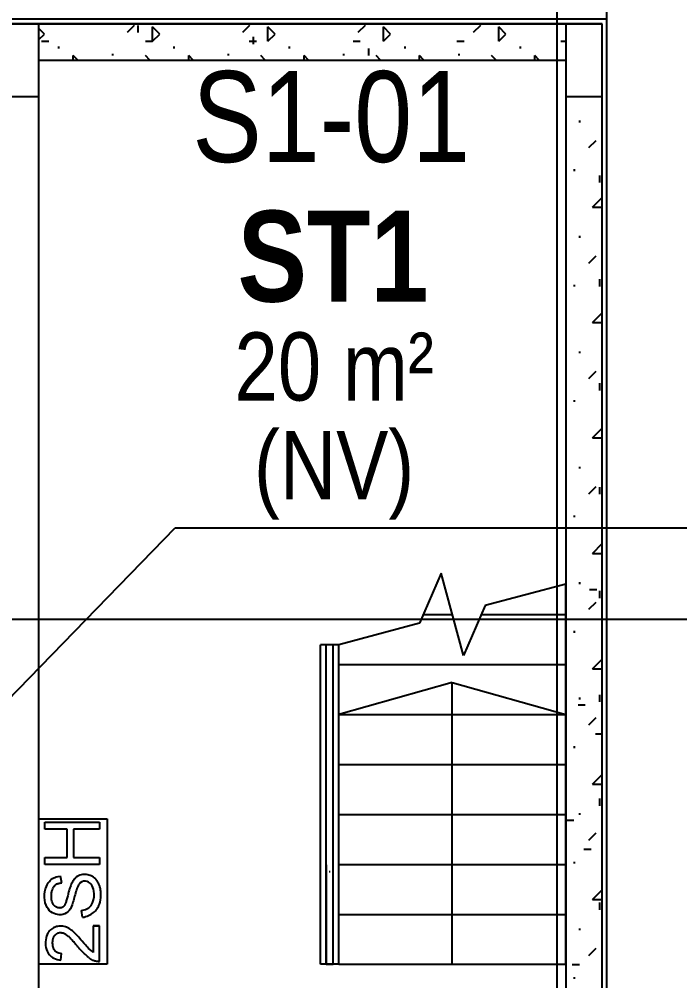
# Model space of a CAD drawing. Header units: millimetres. Extents: x -20146070 to 165023, y -3349561 to 35447.
# Drawn here: x 21928 to 25563, y -19615 to -14325 of the extents above; entities that cross this region are included whole.
import ezdxf

# ---------------------------------------------------------------- set-up
doc = ezdxf.new("R2010")
doc.units = ezdxf.units.MM
doc.header["$LTSCALE"] = 50
for name, color, linetype in [('BLK_2 - 1ST_2ND_STOREY_PLAN$0$0-1', 8, 'Continuous'), ('BLK_2 - 1ST_2ND_STOREY_PLAN$0$1599_DB_A_BLK2_HQ_R21- LINKVIEW_BLK2_1ST STOREY Toilet JOH$0$A-_DETA----_ED', 8, 'Continuous'), ('BLK_2 - 1ST_2ND_STOREY_PLAN$0$1599_DB_A_BLK2_HQ_R21- LINKVIEW_BLK2_1ST STOREY Toilet JOH$0$A-_HANR----_E3', 8, 'Continuous'), ('BLK_2 - 1ST_2ND_STOREY_PLAN$0$1599_DB_A_BLK2_HQ_R21- LINKVIEW_BLK2_1ST STOREY Toilet JOH$0$A-_HANR----_E6', 8, 'Continuous'), ('BLK_2 - 1ST_2ND_STOREY_PLAN$0$1599_DB_A_BLK2_HQ_R21- LINKVIEW_BLK2_1ST STOREY Toilet JOH$0$S-_COLN----_E', 8, 'Continuous'), ('BLK_2 - 1ST_2ND_STOREY_PLAN$0$1599_DB_A_BLK2_HQ_R21- LINKVIEW_BLK2_1ST STOREY Toilet JOH$0$S-_COLN----_E-1', 8, 'Continuous'), ('BLK_2 - 1ST_2ND_STOREY_PLAN$0$A-_DETA----_ED-2', 8, 'Continuous'), ('BLK_2 - 1ST_2ND_STOREY_PLAN$0$A-_FLOR----_E', 8, 'Continuous'), ('BLK_2 - 1ST_2ND_STOREY_PLAN$0$A-_HANR----_E6', 8, 'Continuous'), ('BLK_2 - 1ST_2ND_STOREY_PLAN$0$A-_HANR----_E6-1', 8, 'Continuous'), ('BLK_2 - 1ST_2ND_STOREY_PLAN$0$A-_ROOMNAME_A', 7, 'Continuous'), ('BLK_2 - 1ST_2ND_STOREY_PLAN$0$A-_WALL----_E', 8, 'Continuous'), ('BLK_2 - 1ST_2ND_STOREY_PLAN$0$A-_WALL----_E-1', 8, 'Continuous'), ('BLK_2 - 1ST_2ND_STOREY_PLAN$0$A-_WALL----_H-1', 8, 'Continuous'), ('BLK_2 - 1ST_2ND_STOREY_PLAN$0$A-_WALLPRTN_E-1', 8, 'Continuous'), ('BLK_2 - 1ST_2ND_STOREY_PLAN$0$M-_EQPT----_E-1', 8, 'Continuous'), ('BLK_2 - 1ST_2ND_STOREY_PLAN$0$S-_COLN----_E-1', 8, 'Continuous'), ('BLK_2 - 1ST_2ND_STOREY_PLAN$0$S-_COLN----_E-2', 8, 'Continuous'), ('BLK_2 - 1ST_2ND_STOREY_PLAN$0$S-_COLN----_E-3', 8, 'Continuous'), ('BLK_2 - 1ST_2ND_STOREY_PLAN$0$S-_STRC----_A', 8, 'Continuous'), ('BLK_2 - 1ST_2ND_STOREY_PLAN$0$S-_STRC----_E', 8, 'Continuous'), ('NW_GRID LINE', 8, 'Continuous')]:
    doc.layers.add(name, color=color, linetype=linetype)
doc.styles.add('BLK_2 - 1ST_2ND_STOREY_PLAN$0$Arial Narrow_2', font='ARIALN.TTF', dxfattribs={"height": 500})
doc.styles.add('BLK_2 - 1ST_2ND_STOREY_PLAN$0$Arial Narrow_4', font='ARIALN.TTF', dxfattribs={"height": 375})
doc.styles.add('BLK_2 - 1ST_2ND_STOREY_PLAN$0$Arial Narrow_B_2', font='ARIALNB.TTF', dxfattribs={"height": 500})
pattern_1 = [(0, (0, 0), (635, 635), [79.375, -555.625]), (90, (0, 0), (-635, 635), [79.375, -555.625]), (135, (79.38, 0), (-635.0003, 0), [112.253, -785.772]), (0, (79.4, 357.2), (635, 635), [79.375, -555.625]), (45, (119.06, 317.5), (0, 635.0003), [56.127, -841.899]), (135, (119.06, 317.5), (-635.0003, 0), [56.127, -841.899]), (0, (317.5, 515.94), (635, 635), [112.253, -522.747]), (45, (317.5, 515.94), (0, 635.0003), [79.375, -818.651]), (135, (429.75, 515.94), (-635.0003, 0), [79.375, -818.651]), (90, (436.56, 158.75), (-635, 635), [79.375, -555.625]), (45, (436.56, 158.75), (0, 635.0003), [56.127, -841.899]), (135, (476.25, 198.44), (-635.0003, 0), [56.127, -841.899]), (0, (79.4, 158.75), (635, 635), [39.687, -531.812]), (0, (555.6, 317.5), (635, 635), [39.687, -531.812]), (90, (357.2, 396.9), (-635, 635), [39.687, -531.812]), (135, (436.56, 39.7), (-635.0003, 0), [56.127, -841.899]), (135, (158.75, 476.25), (-635.0003, 0), [56.127, -841.899]), (45, (297.66, 208.36), (0, 635.0003), [56.127, -841.899]), (90, (218.3, 79.4), (-635, 635), [9.922, -625.078]), (90, (248.05, 347.27), (-635, 635), [9.922, -625.078]), (90, (545.7, 456.4), (-635, 635), [9.922, -625.078]), (90, (555.6, 119.06), (-635, 635), [9.922, -625.078])]
pattern_2 = [(0, (0, 0), (635, 635), [79.375, -555.625]), (90, (0, 0), (-635, 635), [79.375, -555.625]), (135, (79.38, 0), (-635, 0), [112.253, -785.772]), (0, (79.4, 357.2), (635, 635), [79.375, -555.625]), (45, (119.06, 317.5), (0, 635), [56.127, -841.899]), (135, (119.06, 317.5), (-635, 0), [56.127, -841.899]), (0, (317.5, 515.94), (635, 635), [112.253, -522.747]), (45, (317.5, 515.94), (0, 635), [79.375, -818.651]), (135, (429.75, 515.94), (-635, 0), [79.375, -818.651]), (90, (436.56, 158.75), (-635, 635), [79.375, -555.625]), (45, (436.56, 158.75), (0, 635), [56.127, -841.899]), (135, (476.25, 198.44), (-635, 0), [56.127, -841.899]), (0, (79.4, 158.75), (635, 635), [39.687, -531.812]), (0, (555.6, 317.5), (635, 635), [39.687, -531.812]), (90, (357.2, 396.9), (-635, 635), [39.687, -531.813]), (135, (436.56, 39.7), (-635, 0), [56.127, -841.899]), (135, (158.75, 476.25), (-635, 0), [56.127, -841.899]), (45, (297.66, 208.36), (0, 635), [56.127, -841.899]), (90, (218.3, 79.4), (-635, 635), [9.922, -625.078]), (90, (248.05, 347.27), (-635, 635), [9.922, -625.078]), (90, (545.7, 456.4), (-635, 635), [9.922, -625.078]), (90, (555.6, 119.06), (-635, 635), [9.922, -625.078])]

# ---------------------------------------------------------------- blocks, each defined once
blk = doc.blocks.new('BLK_2 - 1ST_2ND_STOREY_PLAN$0$Top Rail Type - Top Rail_Internal_-3065564-BLK 2 1ST STOREY PLAN')
at = {"layer": 'BLK_2 - 1ST_2ND_STOREY_PLAN$0$A-_HANR----_E6'}
for p, q in [((12750.7, -18976.7), (12750.7, -19524.7)), ((12790.7, -19524.7), (12790.7, -18976.7)), ((12768.6, -19013.7), (12772.8, -19013.7))]:
    blk.add_line(p, q, dxfattribs=at)
at = {"layer": 'BLK_2 - 1ST_2ND_STOREY_PLAN$0$A-_HANR----_E6', "flags": 128}
for points in [[(12788, -19524.7), (12784.9, -19524.7), (12780.7, -19524.7), (12775.9, -19524.7), (12770.7, -19524.7), (12765.5, -19524.7), (12760.7, -19524.7), (12756.6, -19524.7), (12753.4, -19524.7)], [(12753.4, -19524.7), (12756.6, -19524.7), (12760.7, -19524.7), (12765.5, -19524.7), (12770.7, -19524.7), (12775.9, -19524.7), (12780.7, -19524.7), (12784.9, -19524.7), (12788, -19524.7)]]:
    blk.add_lwpolyline(points, dxfattribs=at)
blk = doc.blocks.new('BLK_2 - 1ST_2ND_STOREY_PLAN$0$Top Rail Type - Top Rail_Internal_-V4-BLK 2 1ST STOREY PLAN')
at = {"layer": 'BLK_2 - 1ST_2ND_STOREY_PLAN$0$A-_HANR----_E6'}
for p, q in [((12790.7, -17767.1), (12750.7, -17767.1)), ((12750.7, -19524.7), (12750.7, -17767.1)), ((12790.7, -19524.7), (12790.7, -17767.1)), ((12750.7, -19524.7), (12790.7, -19524.7))]:
    blk.add_line(p, q, dxfattribs=at)
blk = doc.blocks.new('BLK_2 - 1ST_2ND_STOREY_PLAN$0$IDA - Rectangle Column - 200W X 400D-V7-BLK 2 1ST STOREY PLAN')
at = {"layer": 'BLK_2 - 1ST_2ND_STOREY_PLAN$0$S-_COLN----_E-2'}
h = blk.add_hatch(dxfattribs=at)
h.set_pattern_fill('FP_11', color=256, style=0, pattern_type=2)
h.set_pattern_definition([(50, (117136.4, 57277.4), (1821.84, -159.39), [190.5, -2095.5]), (355, (117136.4, 57277.4), (-352.428, 1910.567), [152.4, -1676.4]), (100.451, (117288.2, 57264.1), (1469.426, 1751.166), [161.9, -1780.9]), (46.184, (117136.4, 57785.4), (2710.79, -420.428), [285.75, -3143.25]), (96.636, (117362.3, 57750.3), (2374.026, 2474.276), [242.85, -2671.35]), (351.184, (117136.4, 57785.4), (2374.05, 2474.25), [228.6, -2514.6]), (21, (117390.4, 57658.4), (1516.144, -1022.652), [190.5, -2095.5]), (326, (117390.4, 57658.4), (618.02, 1841.88), [152.4, -1676.4]), (71.451, (117516.7, 57573.2), (2134.171, 819.212), [161.9, -1780.9]), (37.5, (117136.4, 57277.4), (30.886, 845.5504), [83.82, -1572.26, 83.82, -1617.98, -1682.75]), (37.5, (117136.4, 57277.4), (30.886, 845.5504), [-3357.88, 83.82, -1598.93]), (7.5, (117136.4, 57277.4), (668.1966, 1001.806), [83.82, -886.46, 83.82, -1534.16, -641.35]), (7.5, (117136.4, 57277.4), (668.1966, 1001.806), [-2588.26, 83.82, -557.53]), (327.5, (116569.95, 57277.4), (1355.9093, -57.2896), [83.82, -551.18, 83.82, -1897.38, -2628.9]), (327.5, (116569.95, 57277.4), (1355.9093, -57.2896), [-2616.2, 83.82, -2545.08]), (317.5, (116316, 57277.4), (1481.293, 254.266), [83.82, -741.68, 83.82, -1231.9, -1866.9]), (317.5, (116316, 57277.4), (1481.293, 254.266), [-2141.22, 83.82, -1783.08])])
h.paths.add_polyline_path([(-100, -200), (100, -200), (100, 200), (-100, 200), (-100, -27.3)])
at = {"layer": 'BLK_2 - 1ST_2ND_STOREY_PLAN$0$S-_COLN----_E-1'}
for p, q in [((100, 200), (-100, 200)), ((-100, 200), (-100, -200)), ((100, -200), (100, 200)), ((-100, -200), (100, -200))]:
    blk.add_line(p, q, dxfattribs=at)
blk = doc.blocks.new('BLK_2 - 1ST_2ND_STOREY_PLAN$0$IDA - Standby Hosereel - 2SH - wo Box-3986881-BLK 2 1ST STOREY PLAN')
at = {"layer": 'BLK_2 - 1ST_2ND_STOREY_PLAN$0$A-_DETA----_ED-2'}
for p, q in [((-375, -375), (-375, 0)), ((-375, 0), (425, 0)), ((425, 0), (425, -375)), ((175, -332.4), (175, -32.4)), ((175, -32.4), (212.5, -32.4)), ((212.5, -32.4), (212.5, -156.2)), ((368.8, -156.2), (368.8, -32.4)), ((368.8, -32.4), (406.3, -32.4)), ((406.3, -32.4), (406.3, -332.4)), ((-352.2, -121), (-314.9, -124.3)), ((73.8, -125.7), (110.8, -119.2)), ((212.5, -156.2), (368.8, -156.2)), ((212.5, -191), (212.5, -332.4)), ((368.8, -191), (212.5, -191)), ((368.8, -332.4), (368.8, -191)), ((-116.3, -240.1), (-79.3, -234.2)), ((-163.8, -298.6), (-309.1, -298.6)), ((-163.8, -298.6), (-163.8, -333.4)), ((-163.8, -333.4), (-163.8, -298.6)), ((-359.4, -333.4), (-163.8, -333.4)), ((212.5, -332.4), (175, -332.4)), ((406.3, -332.4), (368.8, -332.4)), ((425, -375), (-375, -375))]:
    blk.add_line(p, q, dxfattribs=at)
for points, knots in [([(-309.1, -298.6), (-287.6, -272.1), (-256.2, -244.8), (-223.8, -216.6), (-202.1, -198.4), (-181.2, -171.7), (-167.4, -146.7), (-162.9, -117), (-168.2, -88.9), (-182.2, -68.2), (-200.5, -47), (-241.5, -34.5), (-283.2, -36.6), (-322.3, -50.1), (-349.5, -89.5), (-352.2, -121)], [0, 0, 0, 0, 0.0346142, 0.0675394, 0.0982316, 0.1247001, 0.1516881, 0.1771238, 0.2015079, 0.2253075, 0.2532678, 0.286117, 0.3228619, 0.3610518, 0.3962967, 0.3962967, 0.3962967, 0.3962967]), ([(-79.3, -234.2), (-68.7, -301.3), (44.8, -313.9), (85.9, -270.8), (82.5, -221.7), (18.5, -200.4), (-50.5, -184.1), (-87.2, -165.2), (-106.8, -122.4), (-97.3, -80.8), (-74.6, -48.3), (-24.4, -27.6), (41.6, -32.4), (79.6, -54.4), (101, -75.8), (107.2, -99), (110.8, -119.2)], [0, 0, 0, 0, 0.0704694, 0.1354965, 0.1868985, 0.2416058, 0.294004, 0.3404298, 0.3786303, 0.4163415, 0.4561877, 0.5028762, 0.5508129, 0.5917383, 0.6203888, 0.6421989, 0.6421989, 0.6421989, 0.6421989]), ([(-338.2, -275), (-330.4, -265.3), (-315.9, -248.9), (-300.2, -233.6), (-289.2, -223.8), (-279.5, -215.4), (-270.9, -207.9), (-262.9, -201), (-255.4, -194.5), (-246.6, -186.9), (-238, -179.5), (-231.2, -173.1), (-224.7, -166.2), (-217.8, -157.4), (-211.4, -148.1), (-207, -140.3), (-204.2, -133.8), (-202.5, -126.6), (-201.8, -118.9), (-202.2, -112.6), (-203.1, -108), (-204, -105), (-204.8, -102.8), (-206, -100.5), (-207.6, -97.8), (-209.8, -94.7), (-212.7, -90.8), (-215.2, -87.7), (-217.4, -85.3), (-219.3, -83.5), (-221.1, -82.1), (-222.9, -80.9), (-226, -79.4), (-229.9, -77.9), (-234.4, -76.5), (-240.9, -74.9), (-249.2, -73.7), (-258.7, -73.4), (-266.7, -74), (-273.1, -74.9), (-278.8, -76), (-283.9, -77.4), (-287.8, -79), (-290.8, -80.6), (-293.1, -82), (-295.5, -83.9), (-299.2, -87.1), (-303.8, -92), (-308.5, -99.3), (-312.6, -109.3), (-314.4, -118.7), (-314.9, -124.3)], [0, 0, 0, 0, 0.0116558, 0.0233116, 0.0291395, 0.0349674, 0.0466231, 0.052451, 0.0582789, 0.0699347, 0.0815905, 0.0932463, 0.1049021, 0.1165578, 0.1282136, 0.1398694, 0.1515252, 0.163181, 0.1748368, 0.1864926, 0.1923204, 0.1981483, 0.2039762, 0.2098041, 0.215632, 0.2214599, 0.2272878, 0.2331157, 0.2389436, 0.2447715, 0.2505994, 0.2564273, 0.2622552, 0.268083, 0.2739109, 0.2797388, 0.2913946, 0.3030504, 0.3147062, 0.3205341, 0.326362, 0.3351038, 0.3438456, 0.3482166, 0.3525875, 0.3569584, 0.3613293, 0.3700712, 0.378813, 0.3875548, 0.3962967, 0.3962967, 0.3962967, 0.3962967]), ([(-116.3, -240.1), (-114.5, -251.8), (-108.2, -273.8), (-91.5, -301.1), (-69.3, -321), (-36.7, -337.5), (-4.5, -342.2), (23.7, -341), (42.2, -338.2), (59.2, -333.5), (74.7, -326.8), (88.3, -317.8), (99.8, -306.8), (108.6, -294.4), (114.6, -281.6), (118.4, -269.1), (120.5, -255.3), (120, -240.5), (116.3, -225.3), (110.2, -212.9), (103.4, -203.9), (95.5, -195.6), (85.1, -187.8), (68.2, -178.5), (46.7, -170.5), (21, -163.2), (-3.8, -156.7), (-26.2, -150.5), (-40.8, -145.5), (-48.4, -142), (-52.5, -139.7), (-54.8, -137.9), (-56.4, -136.3), (-58, -134.6), (-60.1, -131.7), (-62.5, -127.2), (-64.2, -122.5), (-64.9, -119), (-65.1, -116.5), (-65.1, -114.3), (-64.9, -112), (-64.4, -108.6), (-63.4, -104), (-61.3, -98.3), (-58.9, -93.1), (-56.4, -89), (-53.7, -85.6), (-50.5, -82.5), (-46.4, -79.5), (-41.1, -76.4), (-34.7, -73.6), (-25, -70.5), (-10.7, -68.1), (9.4, -68.2), (28.4, -71.5), (40.1, -75.9), (48.6, -80.5), (54.4, -84.3), (60.3, -88.9), (63.1, -91.6), (64.7, -93.4), (65.6, -94.7), (66.5, -96.3), (67.5, -98.3), (68.6, -101.3), (70.5, -108.3), (72.4, -117.4), (73.8, -125.7)], [0, 0, 0, 0, 0.0094441, 0.0188882, 0.0283323, 0.0377764, 0.0566646, 0.0661087, 0.0755528, 0.0849969, 0.094441, 0.1038851, 0.1133292, 0.1227733, 0.1322174, 0.1416615, 0.1511056, 0.1605497, 0.1699938, 0.1794379, 0.18416, 0.188882, 0.1983261, 0.2077702, 0.2266584, 0.2455466, 0.2644348, 0.283323, 0.3022112, 0.3116553, 0.3210994, 0.3305435, 0.3352656, 0.3399876, 0.3494317, 0.3588758, 0.3683199, 0.3777641, 0.3824861, 0.3872082, 0.3919302, 0.3966523, 0.4060964, 0.4155405, 0.4249846, 0.4344287, 0.4438728, 0.4533169, 0.462761, 0.4722051, 0.4816492, 0.4910933, 0.5099815, 0.5288697, 0.5477579, 0.5666461, 0.5760902, 0.5855343, 0.5949784, 0.6044225, 0.6091445, 0.6138666, 0.6185886, 0.6233107, 0.6280327, 0.6327548, 0.6421989, 0.6421989, 0.6421989, 0.6421989])]:
    blk.add_open_spline(points, degree=3, knots=knots, dxfattribs=at)
blk.add_open_spline([(-338.2, -275), (-355.8, -292), (-359.4, -333.4)], degree=2, dxfattribs=at)
blk = doc.blocks.new('BLK_2 - 1ST_2ND_STOREY_PLAN$0$1599_DB_A_BLK2_HQ_R21_rvt-1-BLK 2 1ST STOREY PLAN')
at = {"layer": 'BLK_2 - 1ST_2ND_STOREY_PLAN$0$A-_WALL----_H-1'}
h = blk.add_hatch(dxfattribs=at)
h.set_pattern_fill('FP_4', color=256, style=0, pattern_type=2)
h.set_pattern_definition(pattern_1)
h.paths.add_polyline_path([(-117236.4, -57277.4), (-117236.4, -57077.4), (-120136.4, -57077.4), (-120136.4, -57277.4), (-117401.7, -57277.4)])
h = blk.add_hatch(dxfattribs=at)
h.set_pattern_fill('FP_4', color=256, style=0, pattern_type=2)
h.set_pattern_definition(pattern_1)
h.paths.add_polyline_path([(-117036.4, -64562.4), (-117036.4, -57477.4), (-117236.4, -57477.4), (-117236.4, -64562.4), (-117204.1, -64562.4)])
at = {"layer": 'BLK_2 - 1ST_2ND_STOREY_PLAN$0$A-_FLOR----_E'}
for p, q in [((-117011.4, -57077.4), (-117011.4, -55577.4)), ((-124236.4, -57077.4), (-117036.4, -57077.4)), ((-117036.4, -57077.4), (-117236.4, -57077.4)), ((-117036.4, -64762.4), (-117036.4, -57077.4))]:
    blk.add_line(p, q, dxfattribs=at)
at = {"layer": 'BLK_2 - 1ST_2ND_STOREY_PLAN$0$A-_WALL----_E'}
for p, q in [((-117236.4, -57077.4), (-120336.4, -57077.4)), ((-117236.4, -57077.4), (-117036.4, -57077.4)), ((-117036.4, -64562.4), (-117036.4, -57077.4))]:
    blk.add_line(p, q, dxfattribs=at)
at = {"layer": 'BLK_2 - 1ST_2ND_STOREY_PLAN$0$A-_WALL----_E-1'}
for p, q in [((-117236.4, -57052.4), (-124211.4, -57052.4)), ((-117036.4, -57052.4), (-117236.4, -57052.4)), ((-117011.4, -57052.4), (-117036.4, -57052.4)), ((-117011.4, -64562.4), (-117011.4, -57052.4)), ((-120136.4, -57277.4), (-117236.4, -57277.4)), ((-117236.4, -57277.4), (-117236.4, -64562.4))]:
    blk.add_line(p, q, dxfattribs=at)
at = {"layer": 'BLK_2 - 1ST_2ND_STOREY_PLAN$0$A-_WALLPRTN_E-1'}
blk.add_line((-120136.4, -64562.4), (-120136.4, -57277.4), dxfattribs=at)
at = {"layer": 'BLK_2 - 1ST_2ND_STOREY_PLAN$0$S-_STRC----_A'}
for p, q in [((-117861.4, -60702.4), (-118486.4, -60877.4)), ((-117861.4, -60877.4), (-117861.4, -60702.4)), ((-117861.4, -60702.4), (-117236.4, -60877.4)), ((-117861.4, -61152.4), (-117861.4, -60877.4)), ((-117861.4, -61427.4), (-117861.4, -61152.4)), ((-117861.4, -61702.4), (-117861.4, -61427.4)), ((-117861.4, -61977.4), (-117861.4, -61702.4)), ((-117861.4, -62252.4), (-117861.4, -61977.4))]:
    blk.add_line(p, q, dxfattribs=at)
at = {"layer": 'BLK_2 - 1ST_2ND_STOREY_PLAN$0$S-_STRC----_E'}
for p, q in [((-117922, -60101), (-118042.5, -60375.9)), ((-117800.7, -60553.8), (-117922, -60101)), ((-117236.4, -60159.9), (-117680.3, -60278.8)), ((-117236.4, -60327.4), (-117236.4, -60159.9)), ((-117680.3, -60278.8), (-117800.7, -60553.8)), ((-118021.2, -60327.4), (-117861.4, -60327.4)), ((-117701.5, -60327.4), (-117236.4, -60327.4)), ((-117236.4, -60602.4), (-117236.4, -60327.4)), ((-118042.5, -60375.9), (-118486.4, -60494.8)), ((-118486.4, -60602.4), (-118486.4, -60494.8)), ((-118486.4, -60877.4), (-118486.4, -60602.4)), ((-118486.4, -60602.4), (-117236.4, -60602.4)), ((-117236.4, -60877.4), (-117236.4, -60602.4)), ((-118486.4, -61152.4), (-118486.4, -60877.4)), ((-118486.4, -60877.4), (-117236.4, -60877.4)), ((-117236.4, -61152.4), (-117236.4, -60877.4)), ((-118486.4, -61427.4), (-118486.4, -61152.4)), ((-118486.4, -61152.4), (-117236.4, -61152.4)), ((-117236.4, -61427.4), (-117236.4, -61152.4)), ((-118486.4, -61702.4), (-118486.4, -61427.4)), ((-118486.4, -61427.4), (-117236.4, -61427.4)), ((-117236.4, -61702.4), (-117236.4, -61427.4)), ((-118486.4, -61977.4), (-118486.4, -61702.4)), ((-118486.4, -61702.4), (-117236.4, -61702.4)), ((-117236.4, -61977.4), (-117236.4, -61702.4)), ((-118486.4, -62252.4), (-118486.4, -61977.4)), ((-118486.4, -61977.4), (-117236.4, -61977.4)), ((-117236.4, -62252.4), (-117236.4, -61977.4)), ((-118486.4, -62252.4), (-117236.4, -62252.4))]:
    blk.add_line(p, q, dxfattribs=at)
at = {"layer": 'BLK_2 - 1ST_2ND_STOREY_PLAN$0$A-_HANR----_E6-1'}
for name in ['BLK_2 - 1ST_2ND_STOREY_PLAN$0$Top Rail Type - Top Rail_Internal_-V4-BLK 2 1ST STOREY PLAN', 'BLK_2 - 1ST_2ND_STOREY_PLAN$0$Top Rail Type - Top Rail_Internal_-3065564-BLK 2 1ST STOREY PLAN']:
    blk.add_blockref(name, (-131307.1, -42727.7), dxfattribs=at)
at = {"layer": 'BLK_2 - 1ST_2ND_STOREY_PLAN$0$M-_EQPT----_E-1', "rotation": 90}
blk.add_blockref('BLK_2 - 1ST_2ND_STOREY_PLAN$0$IDA - Standby Hosereel - 2SH - wo Box-3986881-BLK 2 1ST STOREY PLAN', (-120136.4, -61877.4), dxfattribs=at)
at = {"layer": 'BLK_2 - 1ST_2ND_STOREY_PLAN$0$S-_COLN----_E-3'}
blk.add_blockref('BLK_2 - 1ST_2ND_STOREY_PLAN$0$IDA - Rectangle Column - 200W X 400D-V7-BLK 2 1ST STOREY PLAN', (-117136.4, -57277.4), dxfattribs=at)
blk = doc.blocks.new('BLK_2 - 1ST_2ND_STOREY_PLAN$0$1599_DB_A_BLK2_HQ_R21- LINKVIEW_BLK2_1ST STOREY Toilet JOH$0$IDA - Standby Hosereel - 2SH - wo Box-3986881-LINKVIEW_BLK2_1ST STOREY')
at = {"layer": 'BLK_2 - 1ST_2ND_STOREY_PLAN$0$1599_DB_A_BLK2_HQ_R21- LINKVIEW_BLK2_1ST STOREY Toilet JOH$0$A-_DETA----_ED'}
for p, q in [((-375, -375), (-375, 0)), ((-375, 0), (425, 0)), ((425, 0), (425, -375)), ((175, -332.4), (175, -32.4)), ((175, -32.4), (212.5, -32.4)), ((212.5, -32.4), (212.5, -156.2)), ((368.8, -156.2), (368.8, -32.4)), ((368.8, -32.4), (406.3, -32.4)), ((406.3, -32.4), (406.3, -332.4)), ((-352.2, -121), (-314.9, -124.3)), ((73.8, -125.7), (110.8, -119.2)), ((212.5, -156.2), (368.8, -156.2)), ((212.5, -191), (212.5, -332.4)), ((368.8, -191), (212.5, -191)), ((368.8, -332.4), (368.8, -191)), ((-116.3, -240.1), (-79.3, -234.2)), ((-163.8, -298.6), (-309.1, -298.6)), ((-163.8, -298.6), (-163.8, -333.4)), ((-163.8, -333.4), (-163.8, -298.6)), ((-359.4, -333.4), (-163.8, -333.4)), ((212.5, -332.4), (175, -332.4)), ((406.3, -332.4), (368.8, -332.4)), ((425, -375), (-375, -375))]:
    blk.add_line(p, q, dxfattribs=at)
for points, knots in [([(-309.1, -298.6), (-287.6, -272.1), (-256.2, -244.8), (-223.8, -216.6), (-202.1, -198.4), (-181.2, -171.7), (-167.4, -146.7), (-162.9, -117), (-168.2, -88.9), (-182.2, -68.2), (-200.5, -47), (-241.5, -34.5), (-283.2, -36.6), (-322.3, -50.1), (-349.5, -89.5), (-352.2, -121)], [0, 0, 0, 0, 0.0346142, 0.0675394, 0.0982316, 0.1247001, 0.1516881, 0.1771238, 0.2015079, 0.2253075, 0.2532678, 0.286117, 0.3228619, 0.3610518, 0.3962967, 0.3962967, 0.3962967, 0.3962967]), ([(-79.3, -234.2), (-68.7, -301.3), (44.8, -313.9), (85.9, -270.8), (82.5, -221.7), (18.5, -200.4), (-50.5, -184.1), (-87.2, -165.2), (-106.8, -122.4), (-97.3, -80.8), (-74.6, -48.3), (-24.4, -27.6), (41.6, -32.4), (79.6, -54.4), (101, -75.8), (107.2, -99), (110.8, -119.2)], [0, 0, 0, 0, 0.0704694, 0.1354965, 0.1868985, 0.2416058, 0.294004, 0.3404298, 0.3786303, 0.4163415, 0.4561877, 0.5028762, 0.5508129, 0.5917383, 0.6203888, 0.6421989, 0.6421989, 0.6421989, 0.6421989]), ([(-338.2, -275), (-330.4, -265.3), (-315.9, -248.9), (-300.2, -233.6), (-289.2, -223.8), (-279.5, -215.4), (-270.9, -207.9), (-262.9, -201), (-255.4, -194.5), (-246.6, -186.9), (-238, -179.5), (-231.2, -173.1), (-224.7, -166.2), (-217.8, -157.4), (-211.4, -148.1), (-207, -140.3), (-204.2, -133.8), (-202.5, -126.6), (-201.8, -118.9), (-202.2, -112.6), (-203.1, -108), (-204, -105), (-204.8, -102.8), (-206, -100.5), (-207.6, -97.8), (-209.8, -94.7), (-212.7, -90.8), (-215.2, -87.7), (-217.4, -85.3), (-219.3, -83.5), (-221.1, -82.1), (-222.9, -80.9), (-226, -79.4), (-229.9, -77.9), (-234.4, -76.5), (-240.9, -74.9), (-249.2, -73.7), (-258.7, -73.4), (-266.7, -74), (-273.1, -74.9), (-278.8, -76), (-283.9, -77.4), (-287.8, -79), (-290.8, -80.6), (-293.1, -82), (-295.5, -83.9), (-299.2, -87.1), (-303.8, -92), (-308.5, -99.3), (-312.6, -109.3), (-314.4, -118.7), (-314.9, -124.3)], [0, 0, 0, 0, 0.0116558, 0.0233116, 0.0291395, 0.0349674, 0.0466231, 0.052451, 0.0582789, 0.0699347, 0.0815905, 0.0932463, 0.1049021, 0.1165578, 0.1282136, 0.1398694, 0.1515252, 0.163181, 0.1748368, 0.1864926, 0.1923204, 0.1981483, 0.2039762, 0.2098041, 0.215632, 0.2214599, 0.2272878, 0.2331157, 0.2389436, 0.2447715, 0.2505994, 0.2564273, 0.2622552, 0.268083, 0.2739109, 0.2797388, 0.2913946, 0.3030504, 0.3147062, 0.3205341, 0.326362, 0.3351038, 0.3438456, 0.3482166, 0.3525875, 0.3569584, 0.3613293, 0.3700712, 0.378813, 0.3875548, 0.3962967, 0.3962967, 0.3962967, 0.3962967]), ([(-116.3, -240.1), (-114.5, -251.8), (-108.2, -273.8), (-91.5, -301.1), (-69.3, -321), (-36.7, -337.5), (-4.5, -342.2), (23.7, -341), (42.2, -338.2), (59.2, -333.5), (74.7, -326.8), (88.3, -317.8), (99.8, -306.8), (108.6, -294.4), (114.6, -281.6), (118.4, -269.1), (120.5, -255.3), (120, -240.5), (116.3, -225.3), (110.2, -212.9), (103.4, -203.9), (95.5, -195.6), (85.1, -187.8), (68.2, -178.5), (46.7, -170.5), (21, -163.2), (-3.8, -156.7), (-26.2, -150.5), (-40.8, -145.5), (-48.4, -142), (-52.5, -139.7), (-54.8, -137.9), (-56.4, -136.3), (-58, -134.6), (-60.1, -131.7), (-62.5, -127.2), (-64.2, -122.5), (-64.9, -119), (-65.1, -116.5), (-65.1, -114.3), (-64.9, -112), (-64.4, -108.6), (-63.4, -104), (-61.3, -98.3), (-58.9, -93.1), (-56.4, -89), (-53.7, -85.6), (-50.5, -82.5), (-46.4, -79.5), (-41.1, -76.4), (-34.7, -73.6), (-25, -70.5), (-10.7, -68.1), (9.4, -68.2), (28.4, -71.5), (40.1, -75.9), (48.6, -80.5), (54.4, -84.3), (60.3, -88.9), (63.1, -91.6), (64.7, -93.4), (65.6, -94.7), (66.5, -96.3), (67.5, -98.3), (68.6, -101.3), (70.5, -108.3), (72.4, -117.4), (73.8, -125.7)], [0, 0, 0, 0, 0.0094441, 0.0188882, 0.0283323, 0.0377764, 0.0566646, 0.0661087, 0.0755528, 0.0849969, 0.094441, 0.1038851, 0.1133292, 0.1227733, 0.1322174, 0.1416615, 0.1511056, 0.1605497, 0.1699938, 0.1794379, 0.18416, 0.188882, 0.1983261, 0.2077702, 0.2266584, 0.2455466, 0.2644348, 0.283323, 0.3022112, 0.3116553, 0.3210994, 0.3305435, 0.3352656, 0.3399876, 0.3494317, 0.3588758, 0.3683199, 0.3777641, 0.3824861, 0.3872082, 0.3919302, 0.3966523, 0.4060964, 0.4155405, 0.4249846, 0.4344287, 0.4438728, 0.4533169, 0.462761, 0.4722051, 0.4816492, 0.4910933, 0.5099815, 0.5288697, 0.5477579, 0.5666461, 0.5760902, 0.5855343, 0.5949784, 0.6044225, 0.6091445, 0.6138666, 0.6185886, 0.6233107, 0.6280327, 0.6327548, 0.6421989, 0.6421989, 0.6421989, 0.6421989])]:
    blk.add_open_spline(points, degree=3, knots=knots, dxfattribs=at)
blk.add_open_spline([(-338.2, -275), (-355.8, -292), (-359.4, -333.4)], degree=2, dxfattribs=at)
blk = doc.blocks.new('BLK_2 - 1ST_2ND_STOREY_PLAN$0$1599_DB_A_BLK2_HQ_R21- LINKVIEW_BLK2_1ST STOREY Toilet JOH$0$IDA - Rectangle Column - 200W X 400D-V5-LINKVIEW_BLK2_1ST STOREY')
at = {"layer": 'BLK_2 - 1ST_2ND_STOREY_PLAN$0$1599_DB_A_BLK2_HQ_R21- LINKVIEW_BLK2_1ST STOREY Toilet JOH$0$S-_COLN----_E-1'}
for p, q in [((100, 200), (-100, 200)), ((-100, 200), (-100, -200)), ((100, -200), (100, 200)), ((-100, -200), (100, -200))]:
    blk.add_line(p, q, dxfattribs=at)
blk = doc.blocks.new('BLK_2 - 1ST_2ND_STOREY_PLAN$0$1599_DB_A_BLK2_HQ_R21- LINKVIEW_BLK2_1ST STOREY Toilet JOH$0$IDA - Rectangle Column - 200W X 400D-3769329-LINKVIEW_BLK2_1ST STOREY')
at = {"layer": 'BLK_2 - 1ST_2ND_STOREY_PLAN$0$1599_DB_A_BLK2_HQ_R21- LINKVIEW_BLK2_1ST STOREY Toilet JOH$0$S-_COLN----_E'}
h = blk.add_hatch(dxfattribs=at)
h.set_pattern_fill('FP_9', color=256, style=0, pattern_type=2)
h.set_pattern_definition([(50, (-11070.7, 14549.7), (1821.84, -159.39), [190.5, -2095.5]), (355, (-11070.7, 14549.7), (-352.43, 1910.57), [152.4, -1676.4]), (100.451, (-10918.9, 14536.4), (1469.43, 1751.17), [161.9, -1780.9]), (46.184, (-11070.7, 15057.7), (2710.8, -420.43), [285.75, -3143.25]), (96.636, (-10844.8, 15022.6), (2374.03, 2474.28), [242.85, -2671.35]), (351.184, (-11070.7, 15057.7), (2374.05, 2474.25), [228.6, -2514.6]), (21, (-10816.7, 14930.7), (1516.14, -1022.65), [190.5, -2095.5]), (326, (-10816.7, 14930.7), (618.02, 1841.88), [152.4, -1676.4]), (71.451, (-10690.4, 14845.4), (2134.17, 819.21), [161.9, -1780.9]), (37.5, (-11070.7, 14549.66), (30.886, 845.55), [83.82, -1572.26, 83.82, -1617.98, -1682.75]), (37.5, (-11070.7, 14549.66), (30.886, 845.55), [-3357.88, 83.82, -1598.93]), (7.5, (-11070.7, 14549.7), (668.197, 1001.806), [83.82, -886.46, 83.82, -1534.16, -641.35]), (7.5, (-11070.7, 14549.7), (668.197, 1001.806), [-2588.26, 83.82, -557.53]), (327.5, (-11637.1, 14549.66), (1355.91, -57.29), [83.82, -551.18, 83.82, -1897.38, -2628.9]), (327.5, (-11637.1, 14549.66), (1355.91, -57.29), [-2616.2, 83.82, -2545.08]), (317.5, (-11891.1, 14549.7), (1481.29, 254.27), [83.82, -741.68, 83.82, -1231.9, -1866.9]), (317.5, (-11891.1, 14549.7), (1481.29, 254.27), [-2141.22, 83.82, -1783.08])])
h.paths.add_polyline_path([(-100, -200), (100, -200), (100, 200), (-100, 200), (-100, 95.2)], flags=0)
at = {"layer": 'BLK_2 - 1ST_2ND_STOREY_PLAN$0$1599_DB_A_BLK2_HQ_R21- LINKVIEW_BLK2_1ST STOREY Toilet JOH$0$S-_COLN----_E-1'}
for p, q in [((100, 200), (-100, 200)), ((-100, 200), (-100, -200)), ((100, -200), (100, 200)), ((-100, -200), (100, -200))]:
    blk.add_line(p, q, dxfattribs=at)
blk = doc.blocks.new('BLK_2 - 1ST_2ND_STOREY_PLAN$0$1599_DB_A_BLK2_HQ_R21- LINKVIEW_BLK2_1ST STOREY Toilet JOH$0$Top Rail Type - Top Rail_Internal_-V2-LINKVIEW_BLK2_1ST STOREY')
at = {"layer": 'BLK_2 - 1ST_2ND_STOREY_PLAN$0$1599_DB_A_BLK2_HQ_R21- LINKVIEW_BLK2_1ST STOREY Toilet JOH$0$A-_HANR----_E6'}
for p, q in [((12790.7, -17767.1), (12750.7, -17767.1)), ((12750.7, -19524.7), (12750.7, -17767.1)), ((12790.7, -19524.7), (12790.7, -17767.1)), ((12751.4, -19524.7), (12790, -19524.7))]:
    blk.add_line(p, q, dxfattribs=at)
blk = doc.blocks.new('BLK_2 - 1ST_2ND_STOREY_PLAN$0$1599_DB_A_BLK2_HQ_R21- LINKVIEW_BLK2_1ST STOREY Toilet JOH$0$Top Rail Type - Top Rail_Internal_-3065564-LINKVIEW_BLK2_1ST STOREY')
at = {"layer": 'BLK_2 - 1ST_2ND_STOREY_PLAN$0$1599_DB_A_BLK2_HQ_R21- LINKVIEW_BLK2_1ST STOREY Toilet JOH$0$A-_HANR----_E6'}
for p, q in [((12750.7, -18976.7), (12750.7, -19524.7)), ((12790.7, -19524.7), (12790.7, -18976.7)), ((12768.6, -19013.7), (12772.8, -19013.7))]:
    blk.add_line(p, q, dxfattribs=at)
blk = doc.blocks.new('BLK_2 - 1ST_2ND_STOREY_PLAN$0$1599_DB_A_BLK2_HQ_R21- LINKVIEW_BLK2_1ST STOREY Toilet JOH$0$Railing - Railing-3065563-LINKVIEW_BLK2_1ST STOREY')
at = {"layer": 'BLK_2 - 1ST_2ND_STOREY_PLAN$0$1599_DB_A_BLK2_HQ_R21- LINKVIEW_BLK2_1ST STOREY Toilet JOH$0$A-_HANR----_E3'}
for p, q in [((12750.7, -17767.1), (12720.7, -17767.1)), ((12720.7, -19524.7), (12720.7, -17767.1)), ((12820.7, -17767.1), (12790.7, -17767.1)), ((12820.7, -19524.7), (12820.7, -17767.1)), ((12750.7, -19524.7), (12720.7, -19524.7)), ((12820.7, -19524.7), (12790.7, -19524.7))]:
    blk.add_line(p, q, dxfattribs=at)
blk = doc.blocks.new('BLK_2 - 1ST_2ND_STOREY_PLAN$0$1599_DB_A_BLK2_HQ_R21- LINKVIEW_BLK2_1ST STOREY Toilet JOH')
at = {"layer": 'BLK_2 - 1ST_2ND_STOREY_PLAN$0$1599_DB_A_BLK2_HQ_R21- LINKVIEW_BLK2_1ST STOREY Toilet JOH$0$S-_COLN----_E'}
h = blk.add_hatch(dxfattribs=at)
h.set_pattern_fill('FP_3', color=256, style=0, pattern_type=2)
h.set_pattern_definition(pattern_2)
h.paths.add_polyline_path([(11579.2, -14549.7), (14070.7, -14549.7), (14070.7, -14349.7), (11170.7, -14349.7), (11170.7, -14549.7)], flags=0)
h = blk.add_hatch(dxfattribs=at)
h.set_pattern_fill('FP_3', color=256, style=0, pattern_type=2)
h.set_pattern_definition(pattern_2)
h.paths.add_polyline_path([(14070.7, -21834.7), (14270.7, -21834.7), (14270.7, -14749.7), (14070.7, -14749.7), (14070.7, -20849)], flags=0)
for p, q in [((14295.7, -21834.7), (14295.7, -14324.7)), ((14070.7, -14349.7), (11170.7, -14349.7)), ((11170.7, -14549.7), (14070.7, -14549.7)), ((11170.7, -22034.7), (11170.7, -14749.7)), ((14070.7, -14749.7), (14070.7, -21834.7)), ((14270.7, -22034.7), (14270.7, -14749.7)), ((13385, -17373.3), (13264.6, -17648.2)), ((13506.4, -17826), (13385, -17373.3)), ((14070.7, -17432.2), (13626.8, -17551.1)), ((13626.8, -17551.1), (13506.4, -17826)), ((13285.9, -17599.7), (13445.7, -17599.7)), ((13605.6, -17599.7), (14070.7, -17599.7)), ((13264.6, -17648.2), (12820.7, -17767.1)), ((12820.7, -17874.7), (14070.7, -17874.7)), ((13445.7, -17974.7), (12820.7, -18149.7)), ((13445.7, -17974.7), (14070.7, -18149.7)), ((13445.7, -18149.7), (13445.7, -17974.7)), ((12820.7, -18149.7), (14070.7, -18149.7)), ((13445.7, -18424.7), (13445.7, -18149.7)), ((12820.7, -18424.7), (14070.7, -18424.7)), ((13445.7, -18699.7), (13445.7, -18424.7)), ((12820.7, -18699.7), (14070.7, -18699.7)), ((13445.7, -18974.7), (13445.7, -18699.7)), ((12820.7, -18974.7), (14070.7, -18974.7)), ((13445.7, -19249.7), (13445.7, -18974.7)), ((12820.7, -19249.7), (14070.7, -19249.7)), ((13445.7, -19524.7), (13445.7, -19249.7)), ((12820.7, -19524.7), (14070.7, -19524.7))]:
    blk.add_line(p, q, dxfattribs=at)
for name, p in [('BLK_2 - 1ST_2ND_STOREY_PLAN$0$1599_DB_A_BLK2_HQ_R21- LINKVIEW_BLK2_1ST STOREY Toilet JOH$0$IDA - Rectangle Column - 200W X 400D-3769329-LINKVIEW_BLK2_1ST STOREY', (11070.7, -14549.7)), ('BLK_2 - 1ST_2ND_STOREY_PLAN$0$1599_DB_A_BLK2_HQ_R21- LINKVIEW_BLK2_1ST STOREY Toilet JOH$0$IDA - Rectangle Column - 200W X 400D-V5-LINKVIEW_BLK2_1ST STOREY', (14170.7, -14549.7)), ('BLK_2 - 1ST_2ND_STOREY_PLAN$0$1599_DB_A_BLK2_HQ_R21- LINKVIEW_BLK2_1ST STOREY Toilet JOH$0$Railing - Railing-3065563-LINKVIEW_BLK2_1ST STOREY', (0, 0)), ('BLK_2 - 1ST_2ND_STOREY_PLAN$0$1599_DB_A_BLK2_HQ_R21- LINKVIEW_BLK2_1ST STOREY Toilet JOH$0$Top Rail Type - Top Rail_Internal_-V2-LINKVIEW_BLK2_1ST STOREY', (0, 0)), ('BLK_2 - 1ST_2ND_STOREY_PLAN$0$1599_DB_A_BLK2_HQ_R21- LINKVIEW_BLK2_1ST STOREY Toilet JOH$0$Top Rail Type - Top Rail_Internal_-3065564-LINKVIEW_BLK2_1ST STOREY', (0, 0))]:
    blk.add_blockref(name, p, dxfattribs=at)
at = {"layer": 'BLK_2 - 1ST_2ND_STOREY_PLAN$0$1599_DB_A_BLK2_HQ_R21- LINKVIEW_BLK2_1ST STOREY Toilet JOH$0$S-_COLN----_E', "rotation": 90}
blk.add_blockref('BLK_2 - 1ST_2ND_STOREY_PLAN$0$1599_DB_A_BLK2_HQ_R21- LINKVIEW_BLK2_1ST STOREY Toilet JOH$0$IDA - Standby Hosereel - 2SH - wo Box-3986881-LINKVIEW_BLK2_1ST STOREY', (11170.7, -19149.7), dxfattribs=at)
blk = doc.blocks.new('BLK_2 - 1ST_2ND_STOREY_PLAN')
at = {"layer": 'BLK_2 - 1ST_2ND_STOREY_PLAN$0$A-_ROOMNAME_A'}
for p, q in [((-121176.9, -61692.1), (-119386.2, -59851.2)), ((-121176.9, -61692.1), (-119386.2, -59851.2)), ((-119386.2, -59851.2), (-115496.6, -59851.2)), ((-119386.2, -59851.2), (-115496.6, -59851.2))]:
    blk.add_line(p, q, dxfattribs=at)
blk.add_blockref('BLK_2 - 1ST_2ND_STOREY_PLAN$0$1599_DB_A_BLK2_HQ_R21- LINKVIEW_BLK2_1ST STOREY Toilet JOH', (-131307.1, -42727.7))
at = {"layer": 'BLK_2 - 1ST_2ND_STOREY_PLAN$0$0-1'}
blk.add_blockref('BLK_2 - 1ST_2ND_STOREY_PLAN$0$1599_DB_A_BLK2_HQ_R21_rvt-1-BLK 2 1ST STOREY PLAN', (0, 0), dxfattribs=at)
at = {"layer": 'BLK_2 - 1ST_2ND_STOREY_PLAN$0$A-_ROOMNAME_A', "attachment_point": 1}
for s, insert, char_height, width, style in [('S1-01', (-119292, -57337.8), 500, 1924.05, 'BLK_2 - 1ST_2ND_STOREY_PLAN$0$Arial Narrow_2'), ('S1-01', (-119292, -57337.8), 500, 1924.05, 'BLK_2 - 1ST_2ND_STOREY_PLAN$0$Arial Narrow_2'), ('ST1', (-119043.2, -58106.1), 500, 1322.784, 'BLK_2 - 1ST_2ND_STOREY_PLAN$0$Arial Narrow_B_2'), ('ST1', (-119043.2, -58106.1), 500, 1322.784, 'BLK_2 - 1ST_2ND_STOREY_PLAN$0$Arial Narrow_B_2'), ('20 m²', (-119060.7, -58775.5), 375, 1362.869, 'BLK_2 - 1ST_2ND_STOREY_PLAN$0$Arial Narrow_4'), ('20 m²', (-119060.7, -58775.5), 375, 1362.869, 'BLK_2 - 1ST_2ND_STOREY_PLAN$0$Arial Narrow_4'), ('(NV)', (-118953.2, -59318.6), 375, 1102.32, 'BLK_2 - 1ST_2ND_STOREY_PLAN$0$Arial Narrow_4'), ('(NV)', (-118953.2, -59318.6), 375, 1102.32, 'BLK_2 - 1ST_2ND_STOREY_PLAN$0$Arial Narrow_4')]:
    blk.add_mtext(s, dxfattribs=dict(at, insert=insert, char_height=char_height, width=width, style=style))

msp = doc.modelspace()

# ---------------------------------------------------------------- linework, layer by layer
at = {"layer": 'NW_GRID LINE'}
for p, q in [((24886.5, 8788.6), (24886.5, -79047.9)), ((-4794.8, -17624.7), (44738, -17624.7))]:
    msp.add_line(p, q, dxfattribs=at)

# ---------------------------------------------------------------- block references
msp.add_blockref('BLK_2 - 1ST_2ND_STOREY_PLAN', (142172.9, 42727.7), dxfattribs=at)

doc.saveas('drawing.dxf')
